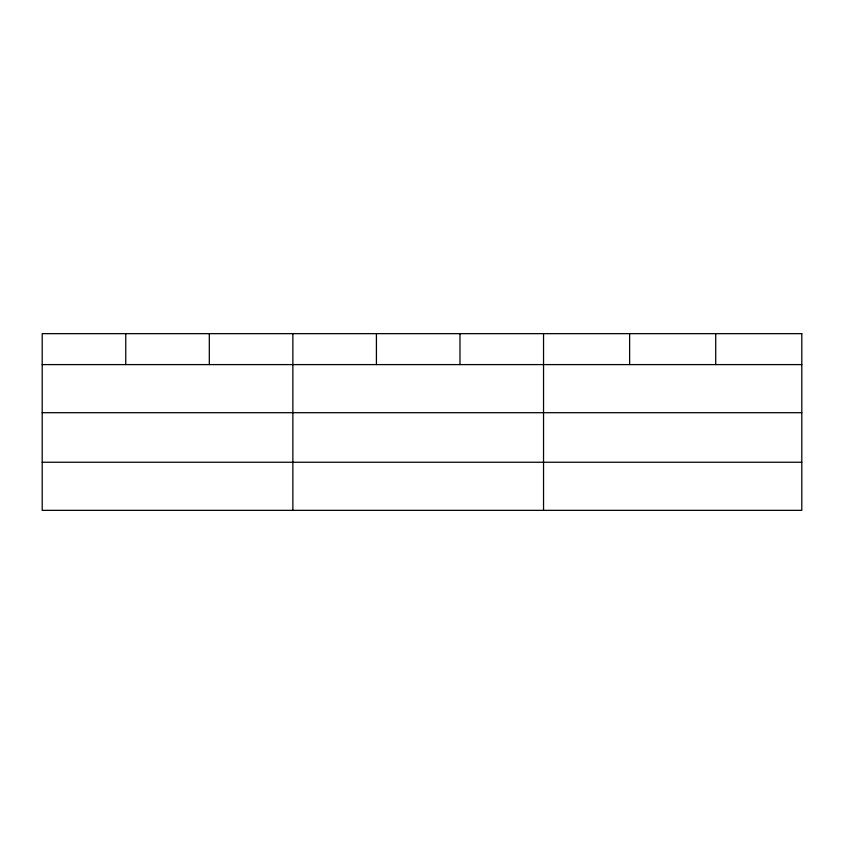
<?xml version="1.0" encoding="UTF-8"?>
<svg xmlns="http://www.w3.org/2000/svg" width="844" height="844" viewBox="0 0 844 844"><rect width="100%" height="100%" fill="white"/><g stroke="black" fill="none" stroke-linecap="round" stroke-linejoin="round"><path stroke-width="1.27" d="M42.2 364.597L801.8 364.597M42.2 412.695L801.8 412.695M42.2 462.248L801.8 462.248M715.712 333.654L715.712 364.597M629.624 333.654L629.624 364.597M543.536 333.654L543.536 510.346M459.98 333.654L459.98 364.597M376.424 333.654L376.424 364.597M292.868 333.654L292.868 510.346M209.312 333.654L209.312 364.597M125.756 333.654L125.756 364.597M801.8 333.654L42.2 333.654L42.2 510.346L801.8 510.346L801.8 333.654"/></g></svg>
